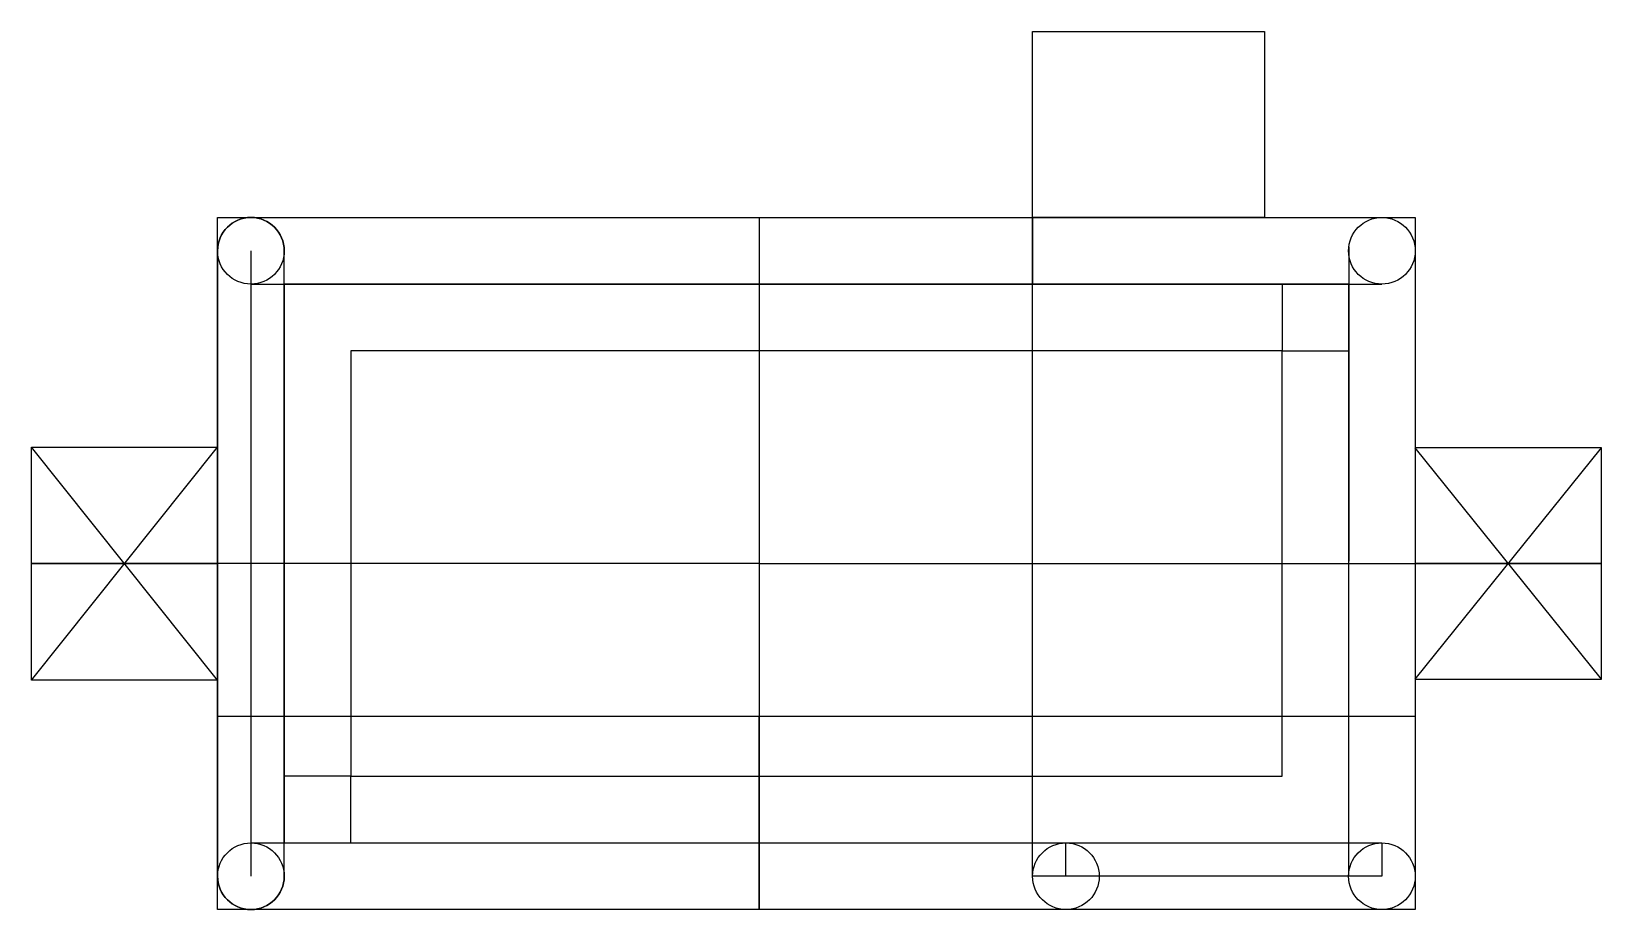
# Model space of a CAD drawing. Header units: millimetres. Extents: x -145 to 5, y -178 to -94.
import ezdxf

# ---------------------------------------------------------------- set-up
doc = ezdxf.new("R2010")
doc.units = ezdxf.units.MM
doc.layers.get('0').update_dxf_attribs({"linetype": 'CONTINUOUS'})

msp = doc.modelspace()

# ---------------------------------------------------------------- linework, layer by layer
for p, q in [((-49.23, -174.38), (-49.23, -93.74)), ((-49.23, -93.74), (-27.09, -93.74)), ((-49.23, -111.5), (-49.23, -93.74)), ((-27.09, -93.74), (-27.09, -111.5)), ((-127.01, -177.56), (-127.01, -111.5)), ((-127.01, -111.5), (-12.72, -111.5)), ((-75.33, -111.53), (-75.33, -177.56)), ((-27.09, -111.5), (-49.23, -111.5)), ((-49.23, -111.5), (-49.23, -117.86)), ((-12.72, -111.5), (-12.72, -177.56)), ((-127.01, -114.68), (-127.01, -174.38)), ((-123.83, -114.68), (-123.83, -174.38)), ((-120.65, -174.38), (-120.65, -114.68)), ((-19.05, -114.29), (-19.08, -174.37)), ((-123.83, -117.86), (-15.9, -117.86)), ((-19.05, -117.86), (-120.65, -117.86)), ((-120.65, -117.86), (-120.65, -171.2)), ((-19.05, -117.86), (-25.41, -117.86)), ((-25.41, -117.86), (-25.41, -124.22)), ((-19.05, -171.2), (-19.05, -117.86)), ((-19.05, -124.22), (-19.05, -117.86)), ((-25.41, -124.22), (-114.29, -124.22)), ((-114.29, -124.22), (-114.29, -164.84)), ((-25.41, -124.22), (-19.05, -124.22)), ((-25.41, -164.84), (-25.41, -124.22)), ((-144.78, -155.65), (-144.78, -133.43)), ((-144.78, -133.43), (-127.01, -133.43)), ((-127.01, -155.65), (-144.78, -133.43)), ((-144.78, -155.65), (-127.01, -133.43)), ((-127.01, -133.43), (-127.01, -155.65)), ((5.07, -133.5), (-12.72, -133.5)), ((-12.72, -133.5), (-12.72, -155.58)), ((-12.72, -155.58), (5.07, -133.5)), ((5.07, -155.58), (-12.72, -133.5)), ((5.07, -155.58), (5.07, -133.5)), ((-144.78, -144.54), (-127.01, -144.53)), ((-75.33, -144.54), (-144.78, -144.54)), ((-75.33, -144.54), (5.07, -144.54)), ((5.07, -144.54), (-12.72, -144.53)), ((-127.01, -155.65), (-144.78, -155.65)), ((-12.72, -155.58), (5.07, -155.58)), ((-127.01, -159.1), (-12.71, -159.1)), ((-75.33, -159.1), (-12.72, -159.1)), ((-75.33, -177.56), (-75.33, -159.1)), ((-12.72, -159.1), (-12.72, -177.56)), ((-114.29, -164.84), (-120.65, -164.84)), ((-120.65, -164.84), (-120.65, -171.2)), ((-114.29, -171.2), (-114.29, -164.84)), ((-114.29, -164.84), (-25.41, -164.84)), ((-123.83, -171.2), (-15.9, -171.2)), ((-120.65, -171.2), (-19.05, -171.2)), ((-120.65, -171.2), (-114.29, -171.2)), ((-46.05, -171.2), (-15.9, -171.2)), ((-46.05, -174.38), (-49.23, -174.38)), ((-15.9, -174.38), (-46.05, -174.38)), ((-12.72, -177.56), (-127.01, -177.56)), ((-12.72, -177.56), (-75.33, -177.56))]:
    msp.add_line(p, q)
msp.add_lwpolyline([(-15.9, -174.38), (-46.05, -174.38), (-46.05, -171.2), (-15.9, -171.2)], close=True)
for centre in [(-123.83, -114.68), (-15.9, -114.68), (-123.83, -174.38), (-46.05, -174.38), (-15.9, -174.38)]:
    msp.add_circle(centre, 3.18)
for centre, start, end in [((-123.83, -114.68), 0, 180), ((-123.83, -174.38), 180, 360)]:
    msp.add_arc(centre, 3.18, start, end)

doc.saveas('drawing.dxf')
